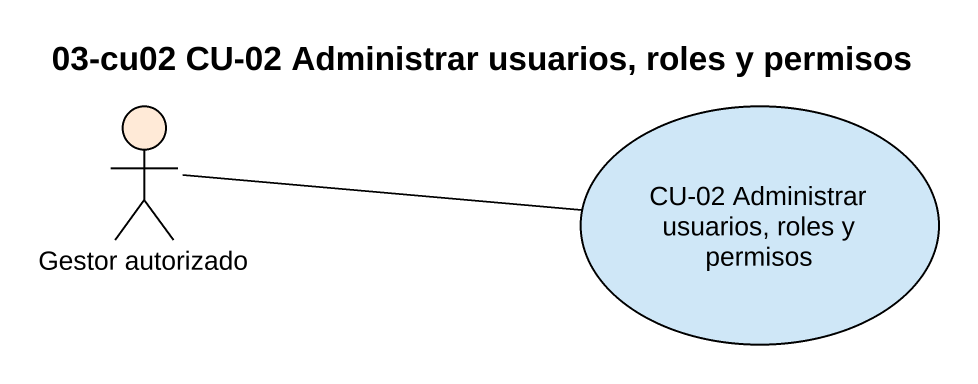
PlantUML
@startuml
title 03-cu02 CU-02 Administrar usuarios, roles y permisos
actor "Gestor autorizado" as Gestor_autorizado #FFEAD7
usecase "CU-02 Administrar usuarios, roles y permisos" as CU_02_Administrar_usuarios #CFE7F7
Gestor_autorizado -right- CU_02_Administrar_usuarios
@enduml
